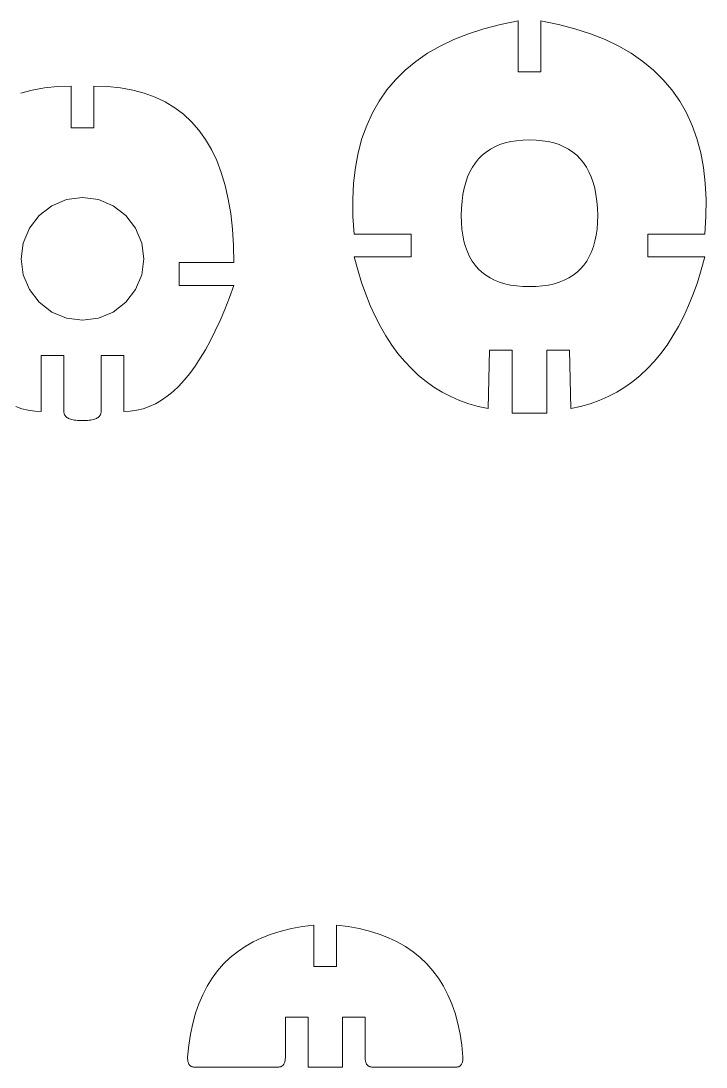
# Model space of a CAD drawing. Header units: inches. Extents: x -318 to 215, y -214 to 306.
# Drawn here: x -186.2 to -105.4, y -212.6 to -89.2 of the extents above; entities that cross this region are included whole.
import ezdxf

# ---------------------------------------------------------------- set-up
doc = ezdxf.new("R2010")
doc.units = ezdxf.units.IN
doc.header["$MEASUREMENT"] = 0
doc.layers.add('Layer 1', color=7, linetype='Continuous')

msp = doc.modelspace()

# ---------------------------------------------------------------- linework, layer by layer
at = {"layer": 'Layer 1', "color": 1, "lineweight": 9}
for points in [[(-131.566, -90.0787), (-131.566, -90.0787), (-133.4041, -90.6714), (-133.4041, -90.6714)], [(-129.6119, -89.5745), (-129.6119, -89.5745), (-131.566, -90.0787), (-131.566, -90.0787)], [(-127.5416, -89.1595), (-127.5416, -89.1595), (-129.6119, -89.5745), (-129.6119, -89.5745)], [(-127.5416, -89.1595), (-127.5416, -89.1595), (-127.5416, -95.1653), (-127.5416, -95.1653)], [(-124.864, -89.1595), (-124.864, -89.1595), (-124.864, -95.1653), (-124.864, -95.1653)], [(-124.864, -89.1595), (-124.864, -89.1595), (-122.7939, -89.5745), (-122.7939, -89.5745)], [(-122.7939, -89.5745), (-122.7939, -89.5745), (-120.8399, -90.0787), (-120.8399, -90.0787)], [(-120.8399, -90.0787), (-120.8399, -90.0787), (-119.0018, -90.6714), (-119.0018, -90.6714)], [(-133.4041, -90.6714), (-133.4041, -90.6714), (-135.1258, -91.3532), (-135.1258, -91.3532)], [(-119.0018, -90.6714), (-119.0018, -90.6714), (-117.2801, -91.3532), (-117.2801, -91.3532)], [(-136.7315, -92.1235), (-136.7315, -92.1235), (-138.221, -92.9825), (-138.221, -92.9825)], [(-135.1258, -91.3532), (-135.1258, -91.3532), (-136.7315, -92.1235), (-136.7315, -92.1235)], [(-117.2801, -91.3532), (-117.2801, -91.3532), (-115.6743, -92.1235), (-115.6743, -92.1235)], [(-115.6743, -92.1235), (-115.6743, -92.1235), (-114.1848, -92.9825), (-114.1848, -92.9825)], [(-138.221, -92.9825), (-138.221, -92.9825), (-139.5947, -93.9302), (-139.5947, -93.9302)], [(-114.1848, -92.9825), (-114.1848, -92.9825), (-112.8112, -93.9302), (-112.8112, -93.9302)], [(-140.8518, -94.9668), (-140.8518, -94.9668), (-141.9929, -96.0921), (-141.9929, -96.0921)], [(-139.5947, -93.9302), (-139.5947, -93.9302), (-140.8518, -94.9668), (-140.8518, -94.9668)], [(-112.8112, -93.9302), (-112.8112, -93.9302), (-111.5541, -94.9668), (-111.5541, -94.9668)], [(-111.5541, -94.9668), (-111.5541, -94.9668), (-110.413, -96.0921), (-110.413, -96.0921)], [(-141.9929, -96.0921), (-141.9929, -96.0921), (-143.0181, -97.3064), (-143.0181, -97.3064)], [(-124.864, -95.1653), (-124.864, -95.1653), (-127.5416, -95.1653), (-127.5416, -95.1653)], [(-110.413, -96.0921), (-110.413, -96.0921), (-109.3878, -97.3064), (-109.3878, -97.3064)], [(-184.8454, -97.3117), (-184.8454, -97.3117), (-186.2079, -97.6765), (-186.2079, -97.6765)], [(-183.4003, -97.0511), (-183.4003, -97.0511), (-184.8454, -97.3117), (-184.8454, -97.3117)], [(-181.8729, -96.8949), (-181.8729, -96.8949), (-183.4003, -97.0511), (-183.4003, -97.0511)], [(-180.2626, -96.8428), (-180.2626, -96.8428), (-181.8729, -96.8949), (-181.8729, -96.8949)], [(-180.2626, -96.8428), (-180.2626, -96.8428), (-180.2626, -101.7883), (-180.2626, -101.7883)], [(-177.585, -96.8428), (-177.585, -96.8428), (-177.585, -101.7883), (-177.585, -101.7883)], [(-177.585, -96.8428), (-177.585, -96.8428), (-175.9747, -96.8949), (-175.9747, -96.8949)], [(-175.9747, -96.8949), (-175.9747, -96.8949), (-174.4474, -97.0511), (-174.4474, -97.0511)], [(-174.4474, -97.0511), (-174.4474, -97.0511), (-173.0025, -97.3117), (-173.0025, -97.3117)], [(-173.0025, -97.3117), (-173.0025, -97.3117), (-171.64, -97.6765), (-171.64, -97.6765)], [(-143.0181, -97.3064), (-143.0181, -97.3064), (-143.927, -98.6093), (-143.927, -98.6093)], [(-109.3878, -97.3064), (-109.3878, -97.3064), (-108.4789, -98.6093), (-108.4789, -98.6093)], [(-171.64, -97.6765), (-171.64, -97.6765), (-170.3603, -98.1455), (-170.3603, -98.1455)], [(-170.3603, -98.1455), (-170.3603, -98.1455), (-169.1629, -98.7186), (-169.1629, -98.7186)], [(-169.1629, -98.7186), (-169.1629, -98.7186), (-168.0482, -99.3959), (-168.0482, -99.3959)], [(-143.927, -98.6093), (-143.927, -98.6093), (-144.7198, -100.001), (-144.7198, -100.001)], [(-108.4789, -98.6093), (-108.4789, -98.6093), (-107.6861, -100.001), (-107.6861, -100.001)], [(-168.0482, -99.3959), (-168.0482, -99.3959), (-167.0161, -100.1774), (-167.0161, -100.1774)], [(-167.0161, -100.1774), (-167.0161, -100.1774), (-166.0665, -101.0632), (-166.0665, -101.0632)], [(-166.0665, -101.0632), (-166.0665, -101.0632), (-165.1994, -102.0534), (-165.1994, -102.0534)], [(-144.7198, -100.001), (-144.7198, -100.001), (-145.3965, -101.4813), (-145.3965, -101.4813)], [(-107.6861, -100.001), (-107.6861, -100.001), (-107.0094, -101.4813), (-107.0094, -101.4813)], [(-177.585, -101.7883), (-177.585, -101.7883), (-180.2626, -101.7883), (-180.2626, -101.7883)], [(-165.1994, -102.0534), (-165.1994, -102.0534), (-164.4152, -103.1476), (-164.4152, -103.1476)], [(-145.3965, -101.4813), (-145.3965, -101.4813), (-145.957, -103.0504), (-145.957, -103.0504)], [(-107.0094, -101.4813), (-107.0094, -101.4813), (-106.4489, -103.0504), (-106.4489, -103.0504)], [(-164.4152, -103.1476), (-164.4152, -103.1476), (-163.7133, -104.3461), (-163.7133, -104.3461)], [(-145.957, -103.0504), (-145.957, -103.0504), (-146.4014, -104.7085), (-146.4014, -104.7085)], [(-129.0729, -103.5583), (-129.0729, -103.5583), (-129.6919, -103.7589), (-129.6919, -103.7589)], [(-128.4144, -103.4022), (-128.4144, -103.4022), (-129.0729, -103.5583), (-129.0729, -103.5583)], [(-127.7168, -103.2906), (-127.7168, -103.2906), (-128.4144, -103.4022), (-128.4144, -103.4022)], [(-126.9795, -103.2236), (-126.9795, -103.2236), (-127.7168, -103.2906), (-127.7168, -103.2906)], [(-126.203, -103.2014), (-126.203, -103.2014), (-126.9795, -103.2236), (-126.9795, -103.2236)], [(-126.203, -103.2014), (-126.203, -103.2014), (-125.4264, -103.2236), (-125.4264, -103.2236)], [(-125.4264, -103.2236), (-125.4264, -103.2236), (-124.6893, -103.2906), (-124.6893, -103.2906)], [(-124.6893, -103.2906), (-124.6893, -103.2906), (-123.9914, -103.4022), (-123.9914, -103.4022)], [(-123.9914, -103.4022), (-123.9914, -103.4022), (-123.333, -103.5583), (-123.333, -103.5583)], [(-123.333, -103.5583), (-123.333, -103.5583), (-122.714, -103.7589), (-122.714, -103.7589)], [(-106.4489, -103.0504), (-106.4489, -103.0504), (-106.0045, -104.7085), (-106.0045, -104.7085)], [(-163.7133, -104.3461), (-163.7133, -104.3461), (-163.0939, -105.6486), (-163.0939, -105.6486)], [(-146.4014, -104.7085), (-146.4014, -104.7085), (-146.7297, -106.455), (-146.7297, -106.455)], [(-131.3127, -104.6287), (-131.3127, -104.6287), (-131.7744, -105.0076), (-131.7744, -105.0076)], [(-130.8119, -104.294), (-130.8119, -104.294), (-131.3127, -104.6287), (-131.3127, -104.6287)], [(-130.2716, -104.0042), (-130.2716, -104.0042), (-130.8119, -104.294), (-130.8119, -104.294)], [(-129.6919, -103.7589), (-129.6919, -103.7589), (-130.2716, -104.0042), (-130.2716, -104.0042)], [(-122.714, -103.7589), (-122.714, -103.7589), (-122.1341, -104.0042), (-122.1341, -104.0042)], [(-122.1341, -104.0042), (-122.1341, -104.0042), (-121.594, -104.294), (-121.594, -104.294)], [(-121.594, -104.294), (-121.594, -104.294), (-121.093, -104.6287), (-121.093, -104.6287)], [(-121.093, -104.6287), (-121.093, -104.6287), (-120.6314, -105.0076), (-120.6314, -105.0076)], [(-106.0045, -104.7085), (-106.0045, -104.7085), (-105.6762, -106.455), (-105.6762, -106.455)], [(-163.0939, -105.6486), (-163.0939, -105.6486), (-162.5572, -107.0555), (-162.5572, -107.0555)], [(-132.5797, -105.8998), (-132.5797, -105.8998), (-132.923, -106.4126), (-132.923, -106.4126)], [(-132.1966, -105.4315), (-132.1966, -105.4315), (-132.5797, -105.8998), (-132.5797, -105.8998)], [(-131.7744, -105.0076), (-131.7744, -105.0076), (-132.1966, -105.4315), (-132.1966, -105.4315)], [(-120.6314, -105.0076), (-120.6314, -105.0076), (-120.2093, -105.4315), (-120.2093, -105.4315)], [(-120.2093, -105.4315), (-120.2093, -105.4315), (-119.8262, -105.8998), (-119.8262, -105.8998)], [(-119.8262, -105.8998), (-119.8262, -105.8998), (-119.4829, -106.4126), (-119.4829, -106.4126)], [(-162.5572, -107.0555), (-162.5572, -107.0555), (-162.1032, -108.5665), (-162.1032, -108.5665)], [(-146.7297, -106.455), (-146.7297, -106.455), (-146.9419, -108.2903), (-146.9419, -108.2903)], [(-133.2271, -106.9701), (-133.2271, -106.9701), (-133.4916, -107.5722), (-133.4916, -107.5722)], [(-132.923, -106.4126), (-132.923, -106.4126), (-133.2271, -106.9701), (-133.2271, -106.9701)], [(-119.4829, -106.4126), (-119.4829, -106.4126), (-119.1788, -106.9701), (-119.1788, -106.9701)], [(-119.1788, -106.9701), (-119.1788, -106.9701), (-118.9141, -107.5722), (-118.9141, -107.5722)], [(-105.6762, -106.455), (-105.6762, -106.455), (-105.464, -108.2903), (-105.464, -108.2903)], [(-162.1032, -108.5665), (-162.1032, -108.5665), (-161.7316, -110.1819), (-161.7316, -110.1819)], [(-146.9419, -108.2903), (-146.9419, -108.2903), (-147.0379, -110.2146), (-147.0379, -110.2146)], [(-133.7172, -108.219), (-133.7172, -108.219), (-133.9032, -108.9102), (-133.9032, -108.9102)], [(-133.4916, -107.5722), (-133.4916, -107.5722), (-133.7172, -108.219), (-133.7172, -108.219)], [(-118.9141, -107.5722), (-118.9141, -107.5722), (-118.6887, -108.219), (-118.6887, -108.219)], [(-118.6887, -108.219), (-118.6887, -108.219), (-118.5028, -108.9102), (-118.5028, -108.9102)], [(-105.464, -108.2903), (-105.464, -108.2903), (-105.3678, -110.2146), (-105.3678, -110.2146)], [(-134.0496, -109.6459), (-134.0496, -109.6459), (-134.157, -110.4265), (-134.157, -110.4265)], [(-133.9032, -108.9102), (-133.9032, -108.9102), (-134.0496, -109.6459), (-134.0496, -109.6459)], [(-118.5028, -108.9102), (-118.5028, -108.9102), (-118.3563, -109.6459), (-118.3563, -109.6459)], [(-118.3563, -109.6459), (-118.3563, -109.6459), (-118.2488, -110.4265), (-118.2488, -110.4265)], [(-184.0445, -112.1229), (-184.0445, -112.1229), (-182.5446, -110.9721), (-182.5446, -110.9721)], [(-182.5446, -110.9721), (-182.5446, -110.9721), (-180.7981, -110.2485), (-180.7981, -110.2485)], [(-180.7981, -110.2485), (-180.7981, -110.2485), (-178.9238, -110.0018), (-178.9238, -110.0018)], [(-177.0496, -110.2485), (-177.0496, -110.2485), (-178.9238, -110.0018), (-178.9238, -110.0018)], [(-175.3031, -110.9721), (-175.3031, -110.9721), (-177.0496, -110.2485), (-177.0496, -110.2485)], [(-173.8032, -112.1229), (-173.8032, -112.1229), (-175.3031, -110.9721), (-175.3031, -110.9721)], [(-161.7316, -110.1819), (-161.7316, -110.1819), (-161.4426, -111.9013), (-161.4426, -111.9013)], [(-147.0379, -110.2146), (-147.0379, -110.2146), (-147.0179, -112.2275), (-147.0179, -112.2275)], [(-134.157, -110.4265), (-134.157, -110.4265), (-134.2249, -111.2516), (-134.2249, -111.2516)], [(-118.2488, -110.4265), (-118.2488, -110.4265), (-118.1811, -111.2516), (-118.1811, -111.2516)], [(-105.3678, -110.2146), (-105.3678, -110.2146), (-105.388, -112.2275), (-105.388, -112.2275)], [(-185.1953, -113.6226), (-185.1953, -113.6226), (-184.0445, -112.1229), (-184.0445, -112.1229)], [(-172.6526, -113.6226), (-172.6526, -113.6226), (-173.8032, -112.1229), (-173.8032, -112.1229)], [(-161.4426, -111.9013), (-161.4426, -111.9013), (-161.2362, -113.7251), (-161.2362, -113.7251)], [(-147.0179, -112.2275), (-147.0179, -112.2275), (-146.8815, -114.3291), (-146.8815, -114.3291)], [(-134.2249, -111.2516), (-134.2249, -111.2516), (-134.2534, -112.1212), (-134.2534, -112.1212)], [(-134.2332, -112.9393), (-134.2332, -112.9393), (-134.2534, -112.1212), (-134.2534, -112.1212)], [(-118.1811, -111.2516), (-118.1811, -111.2516), (-118.1525, -112.1212), (-118.1525, -112.1212)], [(-118.1726, -112.9393), (-118.1726, -112.9393), (-118.1525, -112.1212), (-118.1525, -112.1212)], [(-105.388, -112.2275), (-105.388, -112.2275), (-105.5242, -114.3291), (-105.5242, -114.3291)], [(-134.1728, -113.7154), (-134.1728, -113.7154), (-134.2332, -112.9393), (-134.2332, -112.9393)], [(-118.233, -113.7154), (-118.233, -113.7154), (-118.1726, -112.9393), (-118.1726, -112.9393)], [(-185.9187, -115.3695), (-185.9187, -115.3695), (-185.1953, -113.6226), (-185.1953, -113.6226)], [(-171.929, -115.3695), (-171.929, -115.3695), (-172.6526, -113.6226), (-172.6526, -113.6226)], [(-161.2362, -113.7251), (-161.2362, -113.7251), (-161.1122, -115.653), (-161.1122, -115.653)], [(-146.8815, -114.3291), (-146.8815, -114.3291), (-140.1696, -114.3291), (-140.1696, -114.3291)], [(-140.1696, -114.3291), (-140.1696, -114.3291), (-140.1696, -117.0069), (-140.1696, -117.0069)], [(-134.0722, -114.4495), (-134.0722, -114.4495), (-134.1728, -113.7154), (-134.1728, -113.7154)], [(-133.9313, -115.1419), (-133.9313, -115.1419), (-134.0722, -114.4495), (-134.0722, -114.4495)], [(-118.4746, -115.1419), (-118.4746, -115.1419), (-118.3335, -114.4495), (-118.3335, -114.4495)], [(-118.3335, -114.4495), (-118.3335, -114.4495), (-118.233, -113.7154), (-118.233, -113.7154)], [(-105.5242, -114.3291), (-105.5242, -114.3291), (-112.2363, -114.3291), (-112.2363, -114.3291)], [(-112.2363, -114.3291), (-112.2363, -114.3291), (-112.2363, -117.0069), (-112.2363, -117.0069)], [(-186.1655, -117.2438), (-186.1655, -117.2438), (-185.9187, -115.3695), (-185.9187, -115.3695)], [(-171.6823, -117.2438), (-171.6823, -117.2438), (-171.929, -115.3695), (-171.929, -115.3695)], [(-161.1122, -115.653), (-161.1122, -115.653), (-161.0712, -117.6852), (-161.0712, -117.6852)], [(-133.7503, -115.7921), (-133.7503, -115.7921), (-133.9313, -115.1419), (-133.9313, -115.1419)], [(-133.5288, -116.4003), (-133.5288, -116.4003), (-133.7503, -115.7921), (-133.7503, -115.7921)], [(-118.8772, -116.4003), (-118.8772, -116.4003), (-118.6558, -115.7921), (-118.6558, -115.7921)], [(-118.6558, -115.7921), (-118.6558, -115.7921), (-118.4746, -115.1419), (-118.4746, -115.1419)], [(-185.9187, -119.1182), (-185.9187, -119.1182), (-186.1655, -117.2438), (-186.1655, -117.2438)], [(-171.929, -119.1182), (-171.929, -119.1182), (-171.6823, -117.2438), (-171.6823, -117.2438)], [(-140.1696, -117.0069), (-140.1696, -117.0069), (-146.8815, -117.0069), (-146.8815, -117.0069)], [(-146.8815, -117.0069), (-146.8815, -117.0069), (-146.4646, -118.5425), (-146.4646, -118.5425)], [(-133.2671, -116.9666), (-133.2671, -116.9666), (-133.5288, -116.4003), (-133.5288, -116.4003)], [(-132.9653, -117.491), (-132.9653, -117.491), (-133.2671, -116.9666), (-133.2671, -116.9666)], [(-119.4405, -117.491), (-119.4405, -117.491), (-119.1387, -116.9666), (-119.1387, -116.9666)], [(-119.1387, -116.9666), (-119.1387, -116.9666), (-118.8772, -116.4003), (-118.8772, -116.4003)], [(-112.2363, -117.0069), (-112.2363, -117.0069), (-105.5242, -117.0069), (-105.5242, -117.0069)], [(-105.5242, -117.0069), (-105.5242, -117.0069), (-105.9413, -118.5425), (-105.9413, -118.5425)], [(-161.0712, -117.6852), (-161.0712, -117.6852), (-167.5162, -117.6852), (-167.5162, -117.6852)], [(-167.5162, -117.6852), (-167.5162, -117.6852), (-167.5162, -120.363), (-167.5162, -120.363)], [(-132.6231, -117.9736), (-132.6231, -117.9736), (-132.9653, -117.491), (-132.9653, -117.491)], [(-132.2406, -118.414), (-132.2406, -118.414), (-132.6231, -117.9736), (-132.6231, -117.9736)], [(-131.8181, -118.8127), (-131.8181, -118.8127), (-132.2406, -118.414), (-132.2406, -118.414)], [(-120.5878, -118.8127), (-120.5878, -118.8127), (-120.1652, -118.414), (-120.1652, -118.414)], [(-120.1652, -118.414), (-120.1652, -118.414), (-119.7827, -117.9736), (-119.7827, -117.9736)], [(-119.7827, -117.9736), (-119.7827, -117.9736), (-119.4405, -117.491), (-119.4405, -117.491)], [(-185.1953, -120.8648), (-185.1953, -120.8648), (-185.9187, -119.1182), (-185.9187, -119.1182)], [(-172.6526, -120.8648), (-172.6526, -120.8648), (-171.929, -119.1182), (-171.929, -119.1182)], [(-146.4646, -118.5425), (-146.4646, -118.5425), (-146.0084, -120.0106), (-146.0084, -120.0106)], [(-131.3551, -119.169), (-131.3551, -119.169), (-131.8181, -118.8127), (-131.8181, -118.8127)], [(-130.852, -119.4838), (-130.852, -119.4838), (-131.3551, -119.169), (-131.3551, -119.169)], [(-130.3086, -119.7566), (-130.3086, -119.7566), (-130.852, -119.4838), (-130.852, -119.4838)], [(-122.0972, -119.7566), (-122.0972, -119.7566), (-121.5539, -119.4838), (-121.5539, -119.4838)], [(-121.5539, -119.4838), (-121.5539, -119.4838), (-121.0508, -119.169), (-121.0508, -119.169)], [(-121.0508, -119.169), (-121.0508, -119.169), (-120.5878, -118.8127), (-120.5878, -118.8127)], [(-105.9413, -118.5425), (-105.9413, -118.5425), (-106.3975, -120.0106), (-106.3975, -120.0106)], [(-184.0445, -122.3648), (-184.0445, -122.3648), (-185.1953, -120.8648), (-185.1953, -120.8648)], [(-173.8032, -122.3648), (-173.8032, -122.3648), (-172.6526, -120.8648), (-172.6526, -120.8648)], [(-167.5162, -120.363), (-167.5162, -120.363), (-161.0712, -120.363), (-161.0712, -120.363)], [(-161.0712, -120.363), (-161.0712, -120.363), (-161.5986, -121.8154), (-161.5986, -121.8154)], [(-146.0084, -120.0106), (-146.0084, -120.0106), (-145.5126, -121.4113), (-145.5126, -121.4113)], [(-129.725, -119.9873), (-129.725, -119.9873), (-130.3086, -119.7566), (-130.3086, -119.7566)], [(-129.1011, -120.176), (-129.1011, -120.176), (-129.725, -119.9873), (-129.725, -119.9873)], [(-128.4368, -120.3227), (-128.4368, -120.3227), (-129.1011, -120.176), (-129.1011, -120.176)], [(-127.7326, -120.4277), (-127.7326, -120.4277), (-128.4368, -120.3227), (-128.4368, -120.3227)], [(-126.9878, -120.4905), (-126.9878, -120.4905), (-127.7326, -120.4277), (-127.7326, -120.4277)], [(-126.203, -120.5116), (-126.203, -120.5116), (-126.9878, -120.4905), (-126.9878, -120.4905)], [(-126.203, -120.5116), (-126.203, -120.5116), (-125.4181, -120.4905), (-125.4181, -120.4905)], [(-125.4181, -120.4905), (-125.4181, -120.4905), (-124.6734, -120.4277), (-124.6734, -120.4277)], [(-124.6734, -120.4277), (-124.6734, -120.4277), (-123.9689, -120.3227), (-123.9689, -120.3227)], [(-123.9689, -120.3227), (-123.9689, -120.3227), (-123.3047, -120.176), (-123.3047, -120.176)], [(-123.3047, -120.176), (-123.3047, -120.176), (-122.6809, -119.9873), (-122.6809, -119.9873)], [(-122.6809, -119.9873), (-122.6809, -119.9873), (-122.0972, -119.7566), (-122.0972, -119.7566)], [(-106.3975, -120.0106), (-106.3975, -120.0106), (-106.8931, -121.4113), (-106.8931, -121.4113)], [(-161.5986, -121.8154), (-161.5986, -121.8154), (-162.1387, -123.1936), (-162.1387, -123.1936)], [(-145.5126, -121.4113), (-145.5126, -121.4113), (-144.9775, -122.7445), (-144.9775, -122.7445)], [(-106.8931, -121.4113), (-106.8931, -121.4113), (-107.4282, -122.7445), (-107.4282, -122.7445)], [(-182.5446, -123.5157), (-182.5446, -123.5157), (-184.0445, -122.3648), (-184.0445, -122.3648)], [(-175.3031, -123.5157), (-175.3031, -123.5157), (-173.8032, -122.3648), (-173.8032, -122.3648)], [(-162.1387, -123.1936), (-162.1387, -123.1936), (-162.6919, -124.4968), (-162.6919, -124.4968)], [(-144.9775, -122.7445), (-144.9775, -122.7445), (-144.4033, -124.0103), (-144.4033, -124.0103)], [(-107.4282, -122.7445), (-107.4282, -122.7445), (-108.0025, -124.0103), (-108.0025, -124.0103)], [(-180.7981, -124.2391), (-180.7981, -124.2391), (-182.5446, -123.5157), (-182.5446, -123.5157)], [(-178.9238, -124.4859), (-178.9238, -124.4859), (-180.7981, -124.2391), (-180.7981, -124.2391)], [(-178.9238, -124.4859), (-178.9238, -124.4859), (-177.0496, -124.2391), (-177.0496, -124.2391)], [(-177.0496, -124.2391), (-177.0496, -124.2391), (-175.3031, -123.5157), (-175.3031, -123.5157)], [(-162.6919, -124.4968), (-162.6919, -124.4968), (-163.2576, -125.726), (-163.2576, -125.726)], [(-144.4033, -124.0103), (-144.4033, -124.0103), (-143.79, -125.2086), (-143.79, -125.2086)], [(-108.0025, -124.0103), (-108.0025, -124.0103), (-108.6159, -125.2086), (-108.6159, -125.2086)], [(-163.2576, -125.726), (-163.2576, -125.726), (-163.8363, -126.8804), (-163.8363, -126.8804)], [(-143.79, -125.2086), (-143.79, -125.2086), (-143.137, -126.3393), (-143.137, -126.3393)], [(-108.6159, -125.2086), (-108.6159, -125.2086), (-109.2689, -126.3393), (-109.2689, -126.3393)], [(-163.8363, -126.8804), (-163.8363, -126.8804), (-164.4276, -127.9605), (-164.4276, -127.9605)], [(-143.137, -126.3393), (-143.137, -126.3393), (-142.445, -127.4029), (-142.445, -127.4029)], [(-109.2689, -126.3393), (-109.2689, -126.3393), (-109.9609, -127.4029), (-109.9609, -127.4029)], [(-164.4276, -127.9605), (-164.4276, -127.9605), (-165.0321, -128.966), (-165.0321, -128.966)], [(-142.445, -127.4029), (-142.445, -127.4029), (-141.7135, -128.3991), (-141.7135, -128.3991)], [(-130.9259, -128.0181), (-130.9259, -128.0181), (-131.0742, -134.9065), (-131.0742, -134.9065)], [(-128.2481, -128.0181), (-128.2481, -128.0181), (-130.9259, -128.0181), (-130.9259, -128.0181)], [(-128.2481, -128.0181), (-128.2481, -128.0181), (-128.2481, -135.4367), (-128.2481, -135.4367)], [(-124.1576, -128.0181), (-124.1576, -128.0181), (-121.4798, -128.0181), (-121.4798, -128.0181)], [(-124.1576, -128.0181), (-124.1576, -128.0181), (-124.1576, -135.4367), (-124.1576, -135.4367)], [(-121.4798, -128.0181), (-121.4798, -128.0181), (-121.3317, -134.9065), (-121.3317, -134.9065)], [(-109.9609, -127.4029), (-109.9609, -127.4029), (-110.6924, -128.3991), (-110.6924, -128.3991)], [(-183.7952, -135.2599), (-183.7952, -135.2599), (-183.7952, -128.6363), (-183.7952, -128.6363)], [(-183.7952, -128.6363), (-183.7952, -128.6363), (-181.1176, -128.6363), (-181.1176, -128.6363)], [(-181.1176, -128.6363), (-181.1176, -128.6363), (-181.1176, -135.2599), (-181.1176, -135.2599)], [(-174.0527, -128.6363), (-174.0527, -128.6363), (-176.7303, -128.6363), (-176.7303, -128.6363)], [(-176.7303, -128.6363), (-176.7303, -128.6363), (-176.7303, -135.2599), (-176.7303, -135.2599)], [(-174.0527, -135.2599), (-174.0527, -135.2599), (-174.0527, -128.6363), (-174.0527, -128.6363)], [(-165.0321, -128.966), (-165.0321, -128.966), (-165.6491, -129.8969), (-165.6491, -129.8969)], [(-141.7135, -128.3991), (-141.7135, -128.3991), (-140.9429, -129.3277), (-140.9429, -129.3277)], [(-140.9429, -129.3277), (-140.9429, -129.3277), (-140.1329, -130.1891), (-140.1329, -130.1891)], [(-111.463, -129.3277), (-111.463, -129.3277), (-112.2729, -130.1891), (-112.2729, -130.1891)], [(-110.6924, -128.3991), (-110.6924, -128.3991), (-111.463, -129.3277), (-111.463, -129.3277)], [(-166.2789, -130.7537), (-166.2789, -130.7537), (-166.9216, -131.5356), (-166.9216, -131.5356)], [(-165.6491, -129.8969), (-165.6491, -129.8969), (-166.2789, -130.7537), (-166.2789, -130.7537)], [(-140.1329, -130.1891), (-140.1329, -130.1891), (-139.2835, -130.9828), (-139.2835, -130.9828)], [(-112.2729, -130.1891), (-112.2729, -130.1891), (-113.1224, -130.9828), (-113.1224, -130.9828)], [(-166.9216, -131.5356), (-166.9216, -131.5356), (-167.5771, -132.2432), (-167.5771, -132.2432)], [(-139.2835, -130.9828), (-139.2835, -130.9828), (-138.3949, -131.7092), (-138.3949, -131.7092)], [(-138.3949, -131.7092), (-138.3949, -131.7092), (-137.467, -132.3683), (-137.467, -132.3683)], [(-114.011, -131.7092), (-114.011, -131.7092), (-114.9389, -132.3683), (-114.9389, -132.3683)], [(-113.1224, -130.9828), (-113.1224, -130.9828), (-114.011, -131.7092), (-114.011, -131.7092)], [(-168.2454, -132.8763), (-168.2454, -132.8763), (-168.9265, -133.4349), (-168.9265, -133.4349)], [(-167.5771, -132.2432), (-167.5771, -132.2432), (-168.2454, -132.8763), (-168.2454, -132.8763)], [(-137.467, -132.3683), (-137.467, -132.3683), (-136.4997, -132.9598), (-136.4997, -132.9598)], [(-136.4997, -132.9598), (-136.4997, -132.9598), (-135.4932, -133.4842), (-135.4932, -133.4842)], [(-115.9061, -132.9598), (-115.9061, -132.9598), (-116.9127, -133.4842), (-116.9127, -133.4842)], [(-114.9389, -132.3683), (-114.9389, -132.3683), (-115.9061, -132.9598), (-115.9061, -132.9598)], [(-170.3272, -134.3289), (-170.3272, -134.3289), (-171.0466, -134.6638), (-171.0466, -134.6638)], [(-169.6205, -133.9192), (-169.6205, -133.9192), (-170.3272, -134.3289), (-170.3272, -134.3289)], [(-168.9265, -133.4349), (-168.9265, -133.4349), (-169.6205, -133.9192), (-169.6205, -133.9192)], [(-135.4932, -133.4842), (-135.4932, -133.4842), (-134.4475, -133.9408), (-134.4475, -133.9408)], [(-134.4475, -133.9408), (-134.4475, -133.9408), (-133.3623, -134.3301), (-133.3623, -134.3301)], [(-133.3623, -134.3301), (-133.3623, -134.3301), (-132.238, -134.6522), (-132.238, -134.6522)], [(-119.0435, -134.3301), (-119.0435, -134.3301), (-120.1679, -134.6522), (-120.1679, -134.6522)], [(-117.9584, -133.9408), (-117.9584, -133.9408), (-119.0435, -134.3301), (-119.0435, -134.3301)], [(-116.9127, -133.4842), (-116.9127, -133.4842), (-117.9584, -133.9408), (-117.9584, -133.9408)], [(-186.8011, -134.6638), (-186.8011, -134.6638), (-186.0688, -134.9248), (-186.0688, -134.9248)], [(-186.0688, -134.9248), (-186.0688, -134.9248), (-185.3238, -135.1109), (-185.3238, -135.1109)], [(-185.3238, -135.1109), (-185.3238, -135.1109), (-184.5658, -135.2226), (-184.5658, -135.2226)], [(-184.5658, -135.2226), (-184.5658, -135.2226), (-183.7952, -135.2599), (-183.7952, -135.2599)], [(-181.1176, -135.2599), (-181.1176, -135.2599), (-181.1119, -135.3633), (-181.1119, -135.3633)], [(-181.1119, -135.3633), (-181.1119, -135.3633), (-181.0954, -135.4615), (-181.0954, -135.4615)], [(-181.0954, -135.4615), (-181.0954, -135.4615), (-181.0681, -135.5543), (-181.0681, -135.5543)], [(-181.0681, -135.5543), (-181.0681, -135.5543), (-181.0297, -135.642), (-181.0297, -135.642)], [(-181.0297, -135.642), (-181.0297, -135.642), (-180.9804, -135.724), (-180.9804, -135.724)], [(-180.9804, -135.724), (-180.9804, -135.724), (-180.92, -135.8011), (-180.92, -135.8011)], [(-176.8675, -135.724), (-176.8675, -135.724), (-176.9277, -135.8011), (-176.9277, -135.8011)], [(-176.818, -135.642), (-176.818, -135.642), (-176.8675, -135.724), (-176.8675, -135.724)], [(-176.7796, -135.5543), (-176.7796, -135.5543), (-176.818, -135.642), (-176.818, -135.642)], [(-176.7523, -135.4615), (-176.7523, -135.4615), (-176.7796, -135.5543), (-176.7796, -135.5543)], [(-176.736, -135.3633), (-176.736, -135.3633), (-176.7523, -135.4615), (-176.7523, -135.4615)], [(-176.7303, -135.2599), (-176.7303, -135.2599), (-176.736, -135.3633), (-176.736, -135.3633)], [(-173.2819, -135.2226), (-173.2819, -135.2226), (-174.0527, -135.2599), (-174.0527, -135.2599)], [(-172.5239, -135.1109), (-172.5239, -135.1109), (-173.2819, -135.2226), (-173.2819, -135.2226)], [(-171.7788, -134.9248), (-171.7788, -134.9248), (-172.5239, -135.1109), (-172.5239, -135.1109)], [(-171.0466, -134.6638), (-171.0466, -134.6638), (-171.7788, -134.9248), (-171.7788, -134.9248)], [(-132.238, -134.6522), (-132.238, -134.6522), (-131.0742, -134.9065), (-131.0742, -134.9065)], [(-128.2481, -135.4367), (-128.2481, -135.4367), (-124.1576, -135.4367), (-124.1576, -135.4367)], [(-120.1679, -134.6522), (-120.1679, -134.6522), (-121.3317, -134.9065), (-121.3317, -134.9065)], [(-180.92, -135.8011), (-180.92, -135.8011), (-180.8487, -135.8728), (-180.8487, -135.8728)], [(-180.8487, -135.8728), (-180.8487, -135.8728), (-180.7665, -135.9391), (-180.7665, -135.9391)], [(-180.7665, -135.9391), (-180.7665, -135.9391), (-180.6732, -136.0002), (-180.6732, -136.0002)], [(-180.6732, -136.0002), (-180.6732, -136.0002), (-180.5691, -136.0557), (-180.5691, -136.0557)], [(-180.5691, -136.0557), (-180.5691, -136.0557), (-180.454, -136.1063), (-180.454, -136.1063)], [(-180.454, -136.1063), (-180.454, -136.1063), (-180.3277, -136.1513), (-180.3277, -136.1513)], [(-180.3277, -136.1513), (-180.3277, -136.1513), (-180.1906, -136.1912), (-180.1906, -136.1912)], [(-180.1906, -136.1912), (-180.1906, -136.1912), (-180.0427, -136.2258), (-180.0427, -136.2258)], [(-180.0427, -136.2258), (-180.0427, -136.2258), (-179.8835, -136.2548), (-179.8835, -136.2548)], [(-179.8835, -136.2548), (-179.8835, -136.2548), (-179.7135, -136.2788), (-179.7135, -136.2788)], [(-179.7135, -136.2788), (-179.7135, -136.2788), (-179.5327, -136.2973), (-179.5327, -136.2973)], [(-179.5327, -136.2973), (-179.5327, -136.2973), (-179.3408, -136.3106), (-179.3408, -136.3106)], [(-179.3408, -136.3106), (-179.3408, -136.3106), (-179.1378, -136.3185), (-179.1378, -136.3185)], [(-179.1378, -136.3185), (-179.1378, -136.3185), (-178.9238, -136.3212), (-178.9238, -136.3212)], [(-178.7099, -136.3185), (-178.7099, -136.3185), (-178.9238, -136.3212), (-178.9238, -136.3212)], [(-178.5071, -136.3106), (-178.5071, -136.3106), (-178.7099, -136.3185), (-178.7099, -136.3185)], [(-178.3152, -136.2973), (-178.3152, -136.2973), (-178.5071, -136.3106), (-178.5071, -136.3106)], [(-178.1342, -136.2788), (-178.1342, -136.2788), (-178.3152, -136.2973), (-178.3152, -136.2973)], [(-177.9643, -136.2548), (-177.9643, -136.2548), (-178.1342, -136.2788), (-178.1342, -136.2788)], [(-177.805, -136.2258), (-177.805, -136.2258), (-177.9643, -136.2548), (-177.9643, -136.2548)], [(-177.6571, -136.1912), (-177.6571, -136.1912), (-177.805, -136.2258), (-177.805, -136.2258)], [(-177.5199, -136.1513), (-177.5199, -136.1513), (-177.6571, -136.1912), (-177.6571, -136.1912)], [(-177.3937, -136.1063), (-177.3937, -136.1063), (-177.5199, -136.1513), (-177.5199, -136.1513)], [(-177.2787, -136.0557), (-177.2787, -136.0557), (-177.3937, -136.1063), (-177.3937, -136.1063)], [(-177.1745, -136.0002), (-177.1745, -136.0002), (-177.2787, -136.0557), (-177.2787, -136.0557)], [(-177.0812, -135.9391), (-177.0812, -135.9391), (-177.1745, -136.0002), (-177.1745, -136.0002)], [(-176.9992, -135.8728), (-176.9992, -135.8728), (-177.0812, -135.9391), (-177.0812, -135.9391)], [(-176.9277, -135.8011), (-176.9277, -135.8011), (-176.9992, -135.8728), (-176.9992, -135.8728)], [(-155.4931, -196.5593), (-155.4931, -196.5593), (-154.2681, -196.2607), (-154.2681, -196.2607)], [(-154.2681, -196.2607), (-154.2681, -196.2607), (-152.9788, -196.0263), (-152.9788, -196.0263)], [(-152.9788, -196.0263), (-152.9788, -196.0263), (-151.6258, -195.8556), (-151.6258, -195.8556)], [(-151.6258, -195.8556), (-151.6258, -195.8556), (-151.6258, -200.7368), (-151.6258, -200.7368)], [(-148.948, -195.8556), (-148.948, -195.8556), (-148.948, -200.7368), (-148.948, -200.7368)], [(-147.5949, -196.0263), (-147.5949, -196.0263), (-148.948, -195.8556), (-148.948, -195.8556)], [(-146.3058, -196.2607), (-146.3058, -196.2607), (-147.5949, -196.0263), (-147.5949, -196.0263)], [(-145.0806, -196.5593), (-145.0806, -196.5593), (-146.3058, -196.2607), (-146.3058, -196.2607)], [(-158.7846, -197.8386), (-158.7846, -197.8386), (-157.7513, -197.3482), (-157.7513, -197.3482)], [(-157.7513, -197.3482), (-157.7513, -197.3482), (-156.6543, -196.9218), (-156.6543, -196.9218)], [(-156.6543, -196.9218), (-156.6543, -196.9218), (-155.4931, -196.5593), (-155.4931, -196.5593)], [(-143.9196, -196.9218), (-143.9196, -196.9218), (-145.0806, -196.5593), (-145.0806, -196.5593)], [(-142.8224, -197.3482), (-142.8224, -197.3482), (-143.9196, -196.9218), (-143.9196, -196.9218)], [(-141.7891, -197.8386), (-141.7891, -197.8386), (-142.8224, -197.3482), (-142.8224, -197.3482)], [(-160.6592, -199.0113), (-160.6592, -199.0113), (-159.7539, -198.3929), (-159.7539, -198.3929)], [(-159.7539, -198.3929), (-159.7539, -198.3929), (-158.7846, -197.8386), (-158.7846, -197.8386)], [(-140.82, -198.3929), (-140.82, -198.3929), (-141.7891, -197.8386), (-141.7891, -197.8386)], [(-139.9147, -199.0113), (-139.9147, -199.0113), (-140.82, -198.3929), (-140.82, -198.3929)], [(-162.2776, -200.4401), (-162.2776, -200.4401), (-161.5004, -199.6935), (-161.5004, -199.6935)], [(-161.5004, -199.6935), (-161.5004, -199.6935), (-160.6592, -199.0113), (-160.6592, -199.0113)], [(-139.0733, -199.6935), (-139.0733, -199.6935), (-139.9147, -199.0113), (-139.9147, -199.0113)], [(-138.2959, -200.4401), (-138.2959, -200.4401), (-139.0733, -199.6935), (-139.0733, -199.6935)], [(-162.991, -201.2504), (-162.991, -201.2504), (-162.2776, -200.4401), (-162.2776, -200.4401)], [(-151.6258, -200.7368), (-151.6258, -200.7368), (-148.948, -200.7368), (-148.948, -200.7368)], [(-137.5827, -201.2504), (-137.5827, -201.2504), (-138.2959, -200.4401), (-138.2959, -200.4401)], [(-164.2258, -203.0628), (-164.2258, -203.0628), (-163.6405, -202.1245), (-163.6405, -202.1245)], [(-163.6405, -202.1245), (-163.6405, -202.1245), (-162.991, -201.2504), (-162.991, -201.2504)], [(-136.9334, -202.1245), (-136.9334, -202.1245), (-137.5827, -201.2504), (-137.5827, -201.2504)], [(-136.3481, -203.0628), (-136.3481, -203.0628), (-136.9334, -202.1245), (-136.9334, -202.1245)], [(-164.7471, -204.0654), (-164.7471, -204.0654), (-164.2258, -203.0628), (-164.2258, -203.0628)], [(-135.8266, -204.0654), (-135.8266, -204.0654), (-136.3481, -203.0628), (-136.3481, -203.0628)], [(-165.2045, -205.1316), (-165.2045, -205.1316), (-164.7471, -204.0654), (-164.7471, -204.0654)], [(-135.3694, -205.1316), (-135.3694, -205.1316), (-135.8266, -204.0654), (-135.8266, -204.0654)], [(-165.5979, -206.2616), (-165.5979, -206.2616), (-165.2045, -205.1316), (-165.2045, -205.1316)], [(-134.9758, -206.2616), (-134.9758, -206.2616), (-135.3694, -205.1316), (-135.3694, -205.1316)], [(-165.9273, -207.4559), (-165.9273, -207.4559), (-165.5979, -206.2616), (-165.5979, -206.2616)], [(-154.9896, -211.4225), (-154.9896, -211.4225), (-154.9896, -206.7395), (-154.9896, -206.7395)], [(-154.9896, -206.7395), (-154.9896, -206.7395), (-152.3118, -206.7395), (-152.3118, -206.7395)], [(-152.3118, -206.7395), (-152.3118, -206.7395), (-152.3118, -212.6097), (-152.3118, -212.6097)], [(-145.5843, -206.7395), (-145.5843, -206.7395), (-148.2619, -206.7395), (-148.2619, -206.7395)], [(-148.2619, -206.7395), (-148.2619, -206.7395), (-148.2619, -212.6097), (-148.2619, -212.6097)], [(-145.5843, -211.4225), (-145.5843, -211.4225), (-145.5843, -206.7395), (-145.5843, -206.7395)], [(-134.6464, -207.4559), (-134.6464, -207.4559), (-134.9758, -206.2616), (-134.9758, -206.2616)], [(-166.193, -208.714), (-166.193, -208.714), (-165.9273, -207.4559), (-165.9273, -207.4559)], [(-134.3809, -208.714), (-134.3809, -208.714), (-134.6464, -207.4559), (-134.6464, -207.4559)], [(-166.3943, -210.0363), (-166.3943, -210.0363), (-166.193, -208.714), (-166.193, -208.714)], [(-134.1794, -210.0363), (-134.1794, -210.0363), (-134.3809, -208.714), (-134.3809, -208.714)], [(-166.5318, -211.4225), (-166.5318, -211.4225), (-166.3943, -210.0363), (-166.3943, -210.0363)], [(-134.0419, -211.4225), (-134.0419, -211.4225), (-134.1794, -210.0363), (-134.1794, -210.0363)], [(-166.5318, -211.4225), (-166.5318, -211.4225), (-166.5299, -211.5382), (-166.5299, -211.5382)], [(-166.5299, -211.5382), (-166.5299, -211.5382), (-166.5241, -211.6481), (-166.5241, -211.6481)], [(-166.5241, -211.6481), (-166.5241, -211.6481), (-166.5141, -211.7517), (-166.5141, -211.7517)], [(-166.5141, -211.7517), (-166.5141, -211.7517), (-166.5002, -211.8498), (-166.5002, -211.8498)], [(-166.5002, -211.8498), (-166.5002, -211.8498), (-166.4825, -211.9418), (-166.4825, -211.9418)], [(-166.4825, -211.9418), (-166.4825, -211.9418), (-166.4607, -212.0279), (-166.4607, -212.0279)], [(-166.4607, -212.0279), (-166.4607, -212.0279), (-166.4349, -212.1081), (-166.4349, -212.1081)], [(-166.4349, -212.1081), (-166.4349, -212.1081), (-166.4052, -212.1822), (-166.4052, -212.1822)], [(-166.4052, -212.1822), (-166.4052, -212.1822), (-166.3717, -212.2505), (-166.3717, -212.2505)], [(-166.3717, -212.2505), (-166.3717, -212.2505), (-166.3341, -212.313), (-166.3341, -212.313)], [(-166.3341, -212.313), (-166.3341, -212.313), (-166.2925, -212.3694), (-166.2925, -212.3694)], [(-155.2039, -212.313), (-155.2039, -212.313), (-155.249, -212.3694), (-155.249, -212.3694)], [(-155.1631, -212.2505), (-155.1631, -212.2505), (-155.2039, -212.313), (-155.2039, -212.313)], [(-155.1268, -212.1822), (-155.1268, -212.1822), (-155.1631, -212.2505), (-155.1631, -212.2505)], [(-155.0944, -212.1081), (-155.0944, -212.1081), (-155.1268, -212.1822), (-155.1268, -212.1822)], [(-155.0667, -212.0279), (-155.0667, -212.0279), (-155.0944, -212.1081), (-155.0944, -212.1081)], [(-155.0432, -211.9418), (-155.0432, -211.9418), (-155.0667, -212.0279), (-155.0667, -212.0279)], [(-155.0238, -211.8498), (-155.0238, -211.8498), (-155.0432, -211.9418), (-155.0432, -211.9418)], [(-155.0088, -211.7517), (-155.0088, -211.7517), (-155.0238, -211.8498), (-155.0238, -211.8498)], [(-154.9981, -211.6481), (-154.9981, -211.6481), (-155.0088, -211.7517), (-155.0088, -211.7517)], [(-154.9917, -211.5382), (-154.9917, -211.5382), (-154.9981, -211.6481), (-154.9981, -211.6481)], [(-154.9896, -211.4225), (-154.9896, -211.4225), (-154.9917, -211.5382), (-154.9917, -211.5382)], [(-145.5843, -211.4225), (-145.5843, -211.4225), (-145.5822, -211.5382), (-145.5822, -211.5382)], [(-145.5822, -211.5382), (-145.5822, -211.5382), (-145.5758, -211.6481), (-145.5758, -211.6481)], [(-145.5758, -211.6481), (-145.5758, -211.6481), (-145.5651, -211.7517), (-145.5651, -211.7517)], [(-145.5651, -211.7517), (-145.5651, -211.7517), (-145.55, -211.8498), (-145.55, -211.8498)], [(-145.55, -211.8498), (-145.55, -211.8498), (-145.5307, -211.9418), (-145.5307, -211.9418)], [(-145.5307, -211.9418), (-145.5307, -211.9418), (-145.5071, -212.0279), (-145.5071, -212.0279)], [(-145.5071, -212.0279), (-145.5071, -212.0279), (-145.4791, -212.1081), (-145.4791, -212.1081)], [(-145.4791, -212.1081), (-145.4791, -212.1081), (-145.4469, -212.1822), (-145.4469, -212.1822)], [(-145.4469, -212.1822), (-145.4469, -212.1822), (-145.4106, -212.2505), (-145.4106, -212.2505)], [(-145.4106, -212.2505), (-145.4106, -212.2505), (-145.37, -212.313), (-145.37, -212.313)], [(-145.37, -212.313), (-145.37, -212.313), (-145.3248, -212.3694), (-145.3248, -212.3694)], [(-134.2398, -212.313), (-134.2398, -212.313), (-134.2814, -212.3694), (-134.2814, -212.3694)], [(-134.2022, -212.2505), (-134.2022, -212.2505), (-134.2398, -212.313), (-134.2398, -212.313)], [(-134.1687, -212.1822), (-134.1687, -212.1822), (-134.2022, -212.2505), (-134.2022, -212.2505)], [(-134.139, -212.1081), (-134.139, -212.1081), (-134.1687, -212.1822), (-134.1687, -212.1822)], [(-134.113, -212.0279), (-134.113, -212.0279), (-134.139, -212.1081), (-134.139, -212.1081)], [(-134.0914, -211.9418), (-134.0914, -211.9418), (-134.113, -212.0279), (-134.113, -212.0279)], [(-134.0737, -211.8498), (-134.0737, -211.8498), (-134.0914, -211.9418), (-134.0914, -211.9418)], [(-134.0598, -211.7517), (-134.0598, -211.7517), (-134.0737, -211.8498), (-134.0737, -211.8498)], [(-134.0498, -211.6481), (-134.0498, -211.6481), (-134.0598, -211.7517), (-134.0598, -211.7517)], [(-134.0438, -211.5382), (-134.0438, -211.5382), (-134.0498, -211.6481), (-134.0498, -211.6481)], [(-134.0419, -211.4225), (-134.0419, -211.4225), (-134.0438, -211.5382), (-134.0438, -211.5382)], [(-166.2925, -212.3694), (-166.2925, -212.3694), (-166.2468, -212.4196), (-166.2468, -212.4196)], [(-166.2468, -212.4196), (-166.2468, -212.4196), (-166.1975, -212.4642), (-166.1975, -212.4642)], [(-166.1975, -212.4642), (-166.1975, -212.4642), (-166.1439, -212.5028), (-166.1439, -212.5028)], [(-166.1439, -212.5028), (-166.1439, -212.5028), (-166.0867, -212.5355), (-166.0867, -212.5355)], [(-166.0867, -212.5355), (-166.0867, -212.5355), (-166.0251, -212.5621), (-166.0251, -212.5621)], [(-166.0251, -212.5621), (-166.0251, -212.5621), (-165.9599, -212.5829), (-165.9599, -212.5829)], [(-165.9599, -212.5829), (-165.9599, -212.5829), (-165.8904, -212.5978), (-165.8904, -212.5978)], [(-165.8904, -212.5978), (-165.8904, -212.5978), (-165.8174, -212.6068), (-165.8174, -212.6068)], [(-165.8174, -212.6068), (-165.8174, -212.6068), (-165.7401, -212.6097), (-165.7401, -212.6097)], [(-155.847, -212.6097), (-155.847, -212.6097), (-165.7401, -212.6097), (-165.7401, -212.6097)], [(-155.7632, -212.6068), (-155.7632, -212.6068), (-155.847, -212.6097), (-155.847, -212.6097)], [(-155.684, -212.5978), (-155.684, -212.5978), (-155.7632, -212.6068), (-155.7632, -212.6068)], [(-155.609, -212.5829), (-155.609, -212.5829), (-155.684, -212.5978), (-155.684, -212.5978)], [(-155.5384, -212.5621), (-155.5384, -212.5621), (-155.609, -212.5829), (-155.609, -212.5829)], [(-155.4718, -212.5355), (-155.4718, -212.5355), (-155.5384, -212.5621), (-155.5384, -212.5621)], [(-155.4097, -212.5028), (-155.4097, -212.5028), (-155.4718, -212.5355), (-155.4718, -212.5355)], [(-155.3518, -212.4642), (-155.3518, -212.4642), (-155.4097, -212.5028), (-155.4097, -212.5028)], [(-155.2981, -212.4196), (-155.2981, -212.4196), (-155.3518, -212.4642), (-155.3518, -212.4642)], [(-155.249, -212.3694), (-155.249, -212.3694), (-155.2981, -212.4196), (-155.2981, -212.4196)], [(-152.3118, -212.6097), (-152.3118, -212.6097), (-148.2619, -212.6097), (-148.2619, -212.6097)], [(-145.3248, -212.3694), (-145.3248, -212.3694), (-145.2755, -212.4196), (-145.2755, -212.4196)], [(-145.2755, -212.4196), (-145.2755, -212.4196), (-145.2221, -212.4642), (-145.2221, -212.4642)], [(-145.2221, -212.4642), (-145.2221, -212.4642), (-145.1642, -212.5028), (-145.1642, -212.5028)], [(-145.1642, -212.5028), (-145.1642, -212.5028), (-145.1019, -212.5355), (-145.1019, -212.5355)], [(-145.1019, -212.5355), (-145.1019, -212.5355), (-145.0355, -212.5621), (-145.0355, -212.5621)], [(-145.0355, -212.5621), (-145.0355, -212.5621), (-144.9647, -212.5829), (-144.9647, -212.5829)], [(-144.9647, -212.5829), (-144.9647, -212.5829), (-144.8899, -212.5978), (-144.8899, -212.5978)], [(-144.8899, -212.5978), (-144.8899, -212.5978), (-144.8105, -212.6068), (-144.8105, -212.6068)], [(-144.8105, -212.6068), (-144.8105, -212.6068), (-144.7269, -212.6097), (-144.7269, -212.6097)], [(-144.7269, -212.6097), (-144.7269, -212.6097), (-134.8338, -212.6097), (-134.8338, -212.6097)], [(-134.7564, -212.6068), (-134.7564, -212.6068), (-134.8338, -212.6097), (-134.8338, -212.6097)], [(-134.6833, -212.5978), (-134.6833, -212.5978), (-134.7564, -212.6068), (-134.7564, -212.6068)], [(-134.6138, -212.5829), (-134.6138, -212.5829), (-134.6833, -212.5978), (-134.6833, -212.5978)], [(-134.5487, -212.5621), (-134.5487, -212.5621), (-134.6138, -212.5829), (-134.6138, -212.5829)], [(-134.4872, -212.5355), (-134.4872, -212.5355), (-134.5487, -212.5621), (-134.5487, -212.5621)], [(-134.4298, -212.5028), (-134.4298, -212.5028), (-134.4872, -212.5355), (-134.4872, -212.5355)], [(-134.3764, -212.4642), (-134.3764, -212.4642), (-134.4298, -212.5028), (-134.4298, -212.5028)], [(-134.3269, -212.4196), (-134.3269, -212.4196), (-134.3764, -212.4642), (-134.3764, -212.4642)], [(-134.2814, -212.3694), (-134.2814, -212.3694), (-134.3269, -212.4196), (-134.3269, -212.4196)]]:
    msp.add_open_spline(points, degree=3, dxfattribs=at)

doc.saveas('drawing.dxf')
